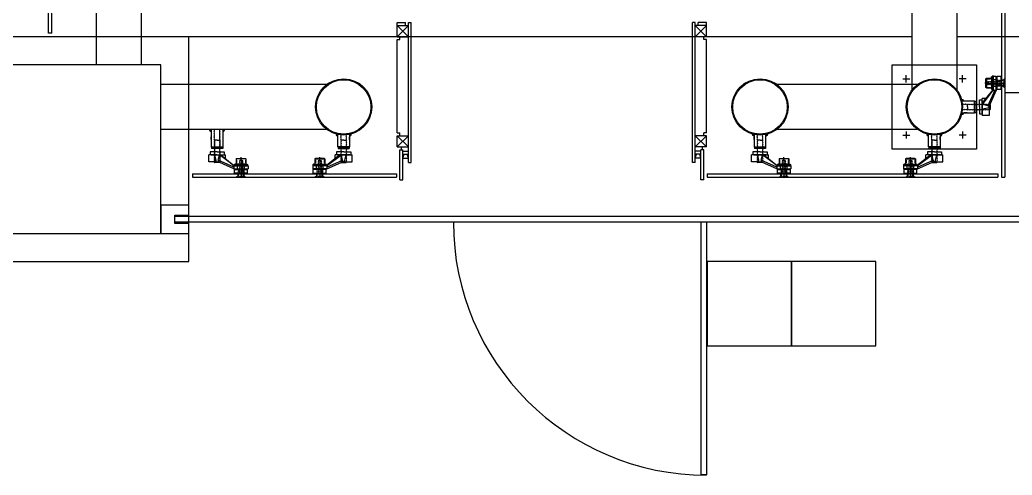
# Model space of a CAD drawing. Header units: millimetres. Extents: x -7616 to 421613, y 91067 to 341353.
# Drawn here: x 307846 to 311373, y 212008 to 213628 of the extents above; entities that cross this region are included whole.
import ezdxf

# ---------------------------------------------------------------- set-up
doc = ezdxf.new("R2010")
doc.units = ezdxf.units.MM
doc.header["$LTSCALE"] = 500
doc.header["$MEASUREMENT"] = 0
doc.linetypes.add('CENTER1', pattern=[8, 6, -1, 0, -1])
doc.linetypes.add('DASH_2', pattern=[34, 30, -1.5, 1, -1.5])
doc.layers.add('e-plan', color=9, linetype='CONTINUOUS')

# ---------------------------------------------------------------- blocks, each defined once
blk = doc.blocks.new('1F 기둥 140514')
at = {"layer": 'e-plan', "ltscale": 0.5}
blk.add_lwpolyline([(361684.2, 82800), (362384.2, 82800), (362384.2, 83400), (361684.2, 83400)], close=True, dxfattribs=at)
blk = doc.blocks.new('A$C7F1D75F0')
at = {"layer": 'e-plan'}
for p, q in [((0, 1150), (898.9, 1150)), ((0, 1150), (0, 1130)), ((0, 1130), (898.9, 1130)), ((898.9, 1150), (898.9, 1130))]:
    blk.add_line(p, q, dxfattribs=at)
blk.add_arc((0, 1150), 900, 270.0001, 0, dxfattribs=at)
blk = doc.blocks.new('A$C7D8044CD')
at = {"layer": 'e-plan'}
blk.add_lwpolyline([(0, 300), (300, 300), (300, 0), (0, 0)], close=True, dxfattribs=at)
blk = doc.blocks.new('HYUN-1')
at = {"layer": 'e-plan', "linetype": 'Continuous'}
for p, q in [((68.2, 153), (101.8, 153)), ((74.3, 147.8), (69, 153)), ((74.3, 147.8), (74.3, 141)), ((76.3, 147.8), (76.3, 141)), ((80.3, 150), (81.7, 150)), ((88.3, 150), (89.7, 150)), ((93.8, 147.8), (93.8, 141)), ((95.8, 147.8), (101, 153)), ((95.8, 147.8), (95.8, 141)), ((60, 117.3), (3.9, 92.5)), ((61, 111.9), (8.3, 73)), ((60, 122.8), (9, 100.3)), ((13.3, 73), (61, 111.8)), ((60, 123), (76, 123)), ((60, 113), (60, 123)), ((60, 113), (110, 113)), ((61, 113), (61, 108)), ((61, 108), (109, 108)), ((63.5, 139), (62, 139)), ((62, 139), (62, 126)), ((62, 126), (93.8, 126)), ((63, 108), (63, 106)), ((63.5, 139), (63.5, 141)), ((75, 139), (63.5, 139)), ((67.5, 88), (67.5, 106)), ((79.2, 139), (75.3, 139)), ((76.3, 123), (80.2, 123)), ((90.5, 139), (79.5, 139)), ((80.5, 123), (93.8, 123)), ((94.8, 139), (90.8, 139)), ((93.8, 126), (108, 126)), ((94, 123), (110, 123)), ((108, 139), (95, 139)), ((102.5, 88), (102.5, 106)), ((106.5, 139), (106.5, 141)), ((107, 108), (107, 106)), ((108, 139), (108, 126)), ((109, 113), (109, 108)), ((110, 113), (110, 123)), ((-3.9, 98), (-30, 98)), ((-30, 98), (-30, 73)), ((0, 73), (-30, 73)), ((-21.5, 73), (0, 73)), ((-21.5, 73), (0, 73)), ((-8.8, 100.2), (-3.9, 98)), ((8.7, 100.7), (-8.7, 100.7)), ((-3.9, 92.5), (-8.2, 73)), ((-3.9, 98), (3.9, 98)), ((-3.9, 98), (-3.9, 92.5)), ((0, 73), (30, 73)), ((21.5, 73), (0, 73)), ((0, 73), (21.5, 73)), ((8.8, 100.2), (3.9, 98)), ((3.9, 92.5), (3.9, 98)), ((3.9, 92.5), (8.3, 73)), ((30, 86.6), (30, 73)), ((67.5, 88), (69.5, 86)), ((69.5, 92), (69.5, 102)), ((69.5, 86), (100.5, 86)), ((100.5, 92), (100.5, 102)), ((100.5, 86), (102.5, 88)), ((-10.3, 63), (-25, 63)), ((-20, 45.9), (-21, 44.9)), ((-21, 0), (-21, 44.9)), ((-21, 44.9), (21, 44.9)), ((-20, 45.9), (-20, 50.9)), ((-10.2, 50.9), (-20, 50.9)), ((20, 45.9), (-20, 45.9)), ((0, 63), (-10, 63)), ((9.9, 50.9), (-9.9, 50.9)), ((0, 63), (10, 63)), ((20, 50.9), (10.2, 50.9)), ((10.3, 63), (25, 63)), ((20, 45.9), (20, 50.9)), ((21, 44.9), (20, 45.9)), ((21, 44.9), (21, 0)), ((-21, 18.9), (-21, 8.9)), ((21, 9.2), (21, 0))]:
    blk.add_line(p, q, dxfattribs=at)
at = {"layer": 'e-plan', "linetype": 'CENTER1'}
for p, q in [((71, 153), (76.3, 147.8)), ((80, 150.3), (80, 153)), ((81, 148), (81, 153)), ((82, 150.3), (82, 153)), ((85, 93), (85, 155.6)), ((88, 150.3), (88, 153)), ((89, 148), (89, 153)), ((90, 150.3), (90, 153)), ((99, 153), (93.8, 147.8)), ((62, 126), (65, 123)), ((64.9, 106), (63, 106)), ((102.5, 106), (64.9, 106)), ((74.5, 136.5), (76, 138)), ((76, 135), (74.5, 136.5)), ((74.5, 133.5), (76, 135)), ((76, 132), (74.5, 133.5)), ((74.5, 130.5), (76, 132)), ((76, 129), (74.5, 130.5)), ((74.5, 127.5), (76, 129)), ((76, 126), (74.5, 127.5)), ((74.5, 124.5), (76, 126)), ((76, 123), (74.5, 124.5)), ((74.8, 139.5), (76.3, 141)), ((76.3, 138), (74.8, 139.5)), ((76.3, 138), (74.8, 139.5)), ((74.8, 136.5), (76.3, 138)), ((74.8, 136.5), (76.3, 138)), ((76.3, 135), (74.8, 136.5)), ((76.3, 135), (74.8, 136.5)), ((74.8, 133.5), (76.3, 135)), ((74.8, 133.5), (76.3, 135)), ((76.3, 132), (74.8, 133.5)), ((76.3, 132), (74.8, 133.5)), ((74.8, 130.5), (76.3, 132)), ((74.8, 130.5), (76.3, 132)), ((76.3, 129), (74.8, 130.5)), ((76.3, 129), (74.8, 130.5)), ((74.8, 127.5), (76.3, 129)), ((74.8, 127.5), (76.3, 129)), ((76.3, 126), (74.8, 127.5)), ((76.3, 126), (74.8, 127.5)), ((74.8, 124.5), (76.3, 126)), ((74.8, 124.5), (76.3, 126)), ((76.3, 123), (74.8, 124.5)), ((76.3, 123), (74.8, 124.5)), ((76, 138), (75, 139)), ((78.7, 136.5), (80.2, 138)), ((80.2, 135), (78.7, 136.5)), ((78.7, 133.5), (80.2, 135)), ((80.2, 132), (78.7, 133.5)), ((78.7, 130.5), (80.2, 132)), ((80.2, 129), (78.7, 130.5)), ((78.7, 127.5), (80.2, 129)), ((80.2, 126), (78.7, 127.5)), ((78.7, 124.5), (80.2, 126)), ((80.2, 123), (78.7, 124.5)), ((79, 136.5), (80.5, 138)), ((79, 136.5), (80.5, 138)), ((79, 136.5), (80.5, 138)), ((80.5, 135), (79, 136.5)), ((80.5, 135), (79, 136.5)), ((80.5, 135), (79, 136.5)), ((79, 133.5), (80.5, 135)), ((79, 133.5), (80.5, 135)), ((79, 133.5), (80.5, 135)), ((80.5, 132), (79, 133.5)), ((80.5, 132), (79, 133.5)), ((80.5, 132), (79, 133.5)), ((79, 130.5), (80.5, 132)), ((79, 130.5), (80.5, 132)), ((79, 130.5), (80.5, 132)), ((80.5, 129), (79, 130.5)), ((80.5, 129), (79, 130.5)), ((80.5, 129), (79, 130.5)), ((79, 127.5), (80.5, 129)), ((79, 127.5), (80.5, 129)), ((79, 127.5), (80.5, 129)), ((80.5, 126), (79, 127.5)), ((80.5, 126), (79, 127.5)), ((80.5, 126), (79, 127.5)), ((79, 124.5), (80.5, 126)), ((79, 124.5), (80.5, 126)), ((79, 124.5), (80.5, 126)), ((80.5, 123), (79, 124.5)), ((80.5, 123), (79, 124.5)), ((80.5, 123), (79, 124.5)), ((79, 121.5), (80.5, 123)), ((80.5, 120), (79, 121.5)), ((79, 118.5), (80.5, 120)), ((80.5, 117), (79, 118.5)), ((79, 115.5), (80.5, 117)), ((80.5, 114), (79, 115.5)), ((79, 112.5), (80.5, 114)), ((80.5, 111), (79, 112.5)), ((79, 109.5), (80.5, 111)), ((80.5, 108), (79, 109.5)), ((79, 106.5), (80.5, 108)), ((80.5, 105), (79, 106.5)), ((80.2, 138), (79.2, 139)), ((80.5, 138), (79.5, 139)), ((80.5, 138), (79.5, 139)), ((80.5, 138), (79.5, 139)), ((89.5, 138), (90.5, 139)), ((89.5, 138), (90.5, 139)), ((91, 136.5), (89.5, 138)), ((91, 136.5), (89.5, 138)), ((89.5, 135), (91, 136.5)), ((89.5, 135), (91, 136.5)), ((91, 133.5), (89.5, 135)), ((91, 133.5), (89.5, 135)), ((89.5, 132), (91, 133.5)), ((89.5, 132), (91, 133.5)), ((91, 130.5), (89.5, 132)), ((91, 130.5), (89.5, 132)), ((89.5, 129), (91, 130.5)), ((89.5, 129), (91, 130.5)), ((91, 127.5), (89.5, 129)), ((91, 127.5), (89.5, 129)), ((89.5, 126), (91, 127.5)), ((89.5, 126), (91, 127.5)), ((91, 124.5), (89.5, 126)), ((91, 124.5), (89.5, 126)), ((89.5, 123), (91, 124.5)), ((89.5, 123), (91, 124.5)), ((91, 121.5), (89.5, 123)), ((89.5, 120), (91, 121.5)), ((91, 118.5), (89.5, 120)), ((89.5, 117), (91, 118.5)), ((91, 115.5), (89.5, 117)), ((89.5, 114), (91, 115.5)), ((91, 112.5), (89.5, 114)), ((89.5, 111), (91, 112.5)), ((91, 109.5), (89.5, 111)), ((89.5, 108), (91, 109.5)), ((91, 106.5), (89.5, 108)), ((89.5, 105), (91, 106.5)), ((89.8, 138), (90.8, 139)), ((91.3, 136.5), (89.8, 138)), ((89.8, 135), (91.3, 136.5)), ((91.3, 133.5), (89.8, 135)), ((89.8, 132), (91.3, 133.5)), ((91.3, 130.5), (89.8, 132)), ((89.8, 129), (91.3, 130.5)), ((91.3, 127.5), (89.8, 129)), ((89.8, 126), (91.3, 127.5)), ((91.3, 124.5), (89.8, 126)), ((89.8, 123), (91.3, 124.5)), ((95.3, 139.5), (93.8, 141)), ((93.8, 138), (95.3, 139.5)), ((95.3, 136.5), (93.8, 138)), ((93.8, 135), (95.3, 136.5)), ((95.3, 133.5), (93.8, 135)), ((93.8, 132), (95.3, 133.5)), ((95.3, 130.5), (93.8, 132)), ((93.8, 129), (95.3, 130.5)), ((95.3, 127.5), (93.8, 129)), ((93.8, 126), (95.3, 127.5)), ((95.3, 124.5), (93.8, 126)), ((93.8, 123), (95.3, 124.5)), ((94, 138), (95, 139)), ((95.5, 136.5), (94, 138)), ((94, 135), (95.5, 136.5)), ((95.5, 133.5), (94, 135)), ((94, 132), (95.5, 133.5)), ((95.5, 130.5), (94, 132)), ((94, 129), (95.5, 130.5)), ((95.5, 127.5), (94, 129)), ((94, 126), (95.5, 127.5)), ((95.5, 124.5), (94, 126)), ((94, 123), (95.5, 124.5)), ((102.5, 106), (107, 106)), ((108, 126), (105, 123)), ((-10.3, 99), (-9, 100.3)), ((-8.8, 97.5), (-10.3, 99)), ((-10.3, 96), (-8.8, 97.5)), ((-8.8, 94.5), (-10.3, 96)), ((-10.3, 93), (-8.8, 94.5)), ((-8.8, 91.5), (-10.3, 93)), ((-10.3, 90), (-8.8, 91.5)), ((-8.8, 88.5), (-10.3, 90)), ((-10.3, 87), (-8.8, 88.5)), ((-8.8, 85.5), (-10.3, 87)), ((-10.3, 84), (-8.8, 85.5)), ((-8.8, 82.5), (-10.3, 84)), ((-10.3, 81), (-8.8, 82.5)), ((-8.8, 79.5), (-10.3, 81)), ((-10.3, 78), (-8.8, 79.5)), ((-8.8, 76.5), (-10.3, 78)), ((-10.3, 75), (-8.8, 76.5)), ((-8.8, 73.5), (-10.3, 75)), ((-10.3, 72), (-8.8, 73.5)), ((-8.8, 70.5), (-10.3, 72)), ((-10, 99), (-8.5, 100.5)), ((-10, 99), (-8.5, 100.5)), ((-8.5, 97.5), (-10, 99)), ((-8.5, 97.5), (-10, 99)), ((-10, 96), (-8.5, 97.5)), ((-10, 96), (-8.5, 97.5)), ((-8.5, 94.5), (-10, 96)), ((-8.5, 94.5), (-10, 96)), ((-10, 93), (-8.5, 94.5)), ((-10, 93), (-8.5, 94.5)), ((-8.5, 91.5), (-10, 93)), ((-8.5, 91.5), (-10, 93)), ((-10, 90), (-8.5, 91.5)), ((-10, 90), (-8.5, 91.5)), ((-8.5, 88.5), (-10, 90)), ((-8.5, 88.5), (-10, 90)), ((-10, 87), (-8.5, 88.5)), ((-8.5, 85.5), (-10, 87)), ((-10, 84), (-8.5, 85.5)), ((-8.5, 82.5), (-10, 84)), ((-10, 81), (-8.5, 82.5)), ((-8.5, 79.5), (-10, 81)), ((-10, 78), (-8.5, 79.5)), ((-8.5, 76.5), (-10, 78)), ((-10, 75), (-8.5, 76.5)), ((-8.5, 73.5), (-10, 75)), ((-10, 72), (-8.5, 73.5)), ((-8.5, 70.5), (-10, 72)), ((-8.8, 76.5), (-9.8, 77.5)), ((-8.5, 100.5), (-8.7, 100.7)), ((-8.5, 100.5), (-8.7, 100.7)), ((8.5, 100.5), (8.7, 100.7)), ((8.5, 100.5), (8.7, 100.7)), ((10, 99), (8.5, 100.5)), ((10, 99), (8.5, 100.5)), ((8.5, 97.5), (10, 99)), ((8.5, 97.5), (10, 99)), ((10, 96), (8.5, 97.5)), ((10, 96), (8.5, 97.5)), ((8.5, 94.5), (10, 96)), ((8.5, 94.5), (10, 96)), ((10, 93), (8.5, 94.5)), ((10, 93), (8.5, 94.5)), ((8.5, 91.5), (10, 93)), ((8.5, 91.5), (10, 93)), ((10, 90), (8.5, 91.5)), ((10, 90), (8.5, 91.5)), ((8.5, 88.5), (10, 90)), ((8.5, 88.5), (10, 90)), ((10, 87), (8.5, 88.5)), ((8.5, 85.5), (10, 87)), ((10, 84), (8.5, 85.5)), ((8.5, 82.5), (10, 84)), ((10, 81), (8.5, 82.5)), ((8.5, 79.5), (10, 81)), ((10, 78), (8.5, 79.5)), ((8.5, 76.5), (10, 78)), ((10, 75), (8.5, 76.5)), ((8.5, 73.5), (10, 75)), ((10, 72), (8.5, 73.5)), ((8.5, 70.5), (10, 72)), ((8.8, 97.5), (10.3, 99)), ((10.3, 96), (8.8, 97.5)), ((8.8, 94.5), (10.3, 96)), ((10.3, 93), (8.8, 94.5)), ((8.8, 91.5), (10.3, 93)), ((10.3, 90), (8.8, 91.5)), ((8.8, 88.5), (10.3, 90)), ((10.3, 87), (8.8, 88.5)), ((8.8, 85.5), (10.3, 87)), ((10.3, 84), (8.8, 85.5)), ((8.8, 82.5), (10.3, 84)), ((10.3, 81), (8.8, 82.5)), ((8.8, 79.5), (10.3, 81)), ((10.3, 78), (8.8, 79.5)), ((8.8, 76.5), (10.3, 78)), ((8.8, 76.5), (9.8, 77.5)), ((10.3, 75), (8.8, 76.5)), ((8.8, 73.5), (10.3, 75)), ((10.3, 72), (8.8, 73.5)), ((8.8, 70.5), (10.3, 72)), ((10.3, 99), (9, 100.3)), ((67.5, 102), (69.5, 102)), ((67.5, 92), (69.5, 92)), ((102.5, 88), (67.5, 88)), ((79, 103.5), (80.5, 105)), ((80.5, 102), (79, 103.5)), ((79, 100.5), (80.5, 102)), ((80.5, 99), (79, 100.5)), ((79, 97.5), (80.5, 99)), ((80.5, 96), (79, 97.5)), ((79, 94.5), (80.5, 96)), ((80.5, 93), (79, 94.5)), ((89.5, 93), (80.5, 93)), ((85, 93), (85, 82)), ((91, 103.5), (89.5, 105)), ((89.5, 102), (91, 103.5)), ((91, 100.5), (89.5, 102)), ((89.5, 99), (91, 100.5)), ((91, 97.5), (89.5, 99)), ((89.5, 96), (91, 97.5)), ((91, 94.5), (89.5, 96)), ((89.5, 93), (91, 94.5)), ((102.5, 102), (100.5, 102)), ((102.5, 92), (100.5, 92)), ((-10.3, 69), (-8.8, 70.5)), ((-8.8, 67.5), (-10.3, 69)), ((-10.3, 66), (-8.8, 67.5)), ((-8.8, 64.5), (-10.3, 66)), ((-10.3, 63), (-8.8, 64.5)), ((-10.3, 48), (-8.8, 49.5)), ((-8.8, 46.5), (-10.3, 48)), ((-10.3, 45), (-8.8, 46.5)), ((-8.8, 43.5), (-10.3, 45)), ((-10.3, 42), (-8.8, 43.5)), ((-8.8, 40.5), (-10.3, 42)), ((-10.3, 39), (-8.8, 40.5)), ((-8.8, 37.5), (-10.3, 39)), ((-10.3, 36), (-8.8, 37.5)), ((-8.8, 34.5), (-10.3, 36)), ((-8.8, 49.5), (-10.2, 50.9)), ((-10, 69), (-8.5, 70.5)), ((-8.5, 67.5), (-10, 69)), ((-10, 66), (-8.5, 67.5)), ((-8.5, 64.5), (-10, 66)), ((-10, 63), (-8.5, 64.5)), ((-10, 63), (-8.5, 64.5)), ((-10, 63), (-8.5, 64.5)), ((-8.5, 61.5), (-10, 63)), ((-8.5, 61.5), (-10, 63)), ((-8.5, 61.5), (-10, 63)), ((-10, 60), (-8.5, 61.5)), ((-10, 60), (-8.5, 61.5)), ((-10, 60), (-8.5, 61.5)), ((-8.5, 58.5), (-10, 60)), ((-8.5, 58.5), (-10, 60)), ((-10, 57), (-8.5, 58.5)), ((-10, 57), (-8.5, 58.5)), ((-8.5, 55.5), (-10, 57)), ((-8.5, 55.5), (-10, 57)), ((-10, 54), (-8.5, 55.5)), ((-10, 54), (-8.5, 55.5)), ((-8.5, 52.5), (-10, 54)), ((-8.5, 52.5), (-10, 54)), ((-10, 51), (-8.5, 52.5)), ((-10, 51), (-8.5, 52.5)), ((-8.5, 49.5), (-10, 51)), ((-8.5, 49.5), (-10, 51)), ((-10, 48), (-8.5, 49.5)), ((-8.5, 46.5), (-10, 48)), ((-10, 45), (-8.5, 46.5)), ((-8.5, 43.5), (-10, 45)), ((-10, 42), (-8.5, 43.5)), ((-8.5, 40.5), (-10, 42)), ((-10, 39), (-8.5, 40.5)), ((-8.5, 37.5), (-10, 39)), ((-10, 36), (-8.5, 37.5)), ((-8.5, 34.5), (-10, 36)), ((-8.5, 64.5), (-9.5, 65.5)), ((-8.5, 64.5), (-9.5, 65.5)), ((10, 69), (8.5, 70.5)), ((8.5, 67.5), (10, 69)), ((10, 66), (8.5, 67.5)), ((8.5, 64.5), (10, 66)), ((8.5, 64.5), (9.5, 65.5)), ((8.5, 64.5), (9.5, 65.5)), ((8.5, 64.5), (9.5, 65.5)), ((8.5, 64.5), (9.5, 65.5)), ((10, 63), (8.5, 64.5)), ((10, 63), (8.5, 64.5)), ((10, 63), (8.5, 64.5)), ((10, 63), (8.5, 64.5)), ((10, 63), (8.5, 64.5)), ((10, 63), (8.5, 64.5)), ((10, 63), (8.5, 64.5)), ((10, 63), (8.5, 64.5)), ((10, 63), (8.5, 64.5)), ((8.5, 61.5), (10, 63)), ((8.5, 61.5), (10, 63)), ((8.5, 61.5), (10, 63)), ((8.5, 61.5), (10, 63)), ((8.5, 61.5), (10, 63)), ((8.5, 61.5), (10, 63)), ((10, 60), (8.5, 61.5)), ((10, 60), (8.5, 61.5)), ((10, 60), (8.5, 61.5)), ((10, 60), (8.5, 61.5)), ((10, 60), (8.5, 61.5)), ((10, 60), (8.5, 61.5)), ((8.5, 58.5), (10, 60)), ((8.5, 58.5), (10, 60)), ((8.5, 58.5), (10, 60)), ((8.5, 58.5), (10, 60)), ((10, 57), (8.5, 58.5)), ((10, 57), (8.5, 58.5)), ((10, 57), (8.5, 58.5)), ((10, 57), (8.5, 58.5)), ((8.5, 55.5), (10, 57)), ((8.5, 55.5), (10, 57)), ((8.5, 55.5), (10, 57)), ((8.5, 55.5), (10, 57)), ((10, 54), (8.5, 55.5)), ((10, 54), (8.5, 55.5)), ((10, 54), (8.5, 55.5)), ((10, 54), (8.5, 55.5)), ((8.5, 52.5), (10, 54)), ((8.5, 52.5), (10, 54)), ((8.5, 52.5), (10, 54)), ((8.5, 52.5), (10, 54)), ((10, 51), (8.5, 52.5)), ((10, 51), (8.5, 52.5)), ((10, 51), (8.5, 52.5)), ((10, 51), (8.5, 52.5)), ((8.5, 49.5), (10, 51)), ((8.5, 49.5), (10, 51)), ((8.5, 49.5), (10, 51)), ((8.5, 49.5), (10, 51)), ((10, 48), (8.5, 49.5)), ((10, 48), (8.5, 49.5)), ((8.5, 46.5), (10, 48)), ((8.5, 46.5), (10, 48)), ((10, 45), (8.5, 46.5)), ((10, 45), (8.5, 46.5)), ((8.5, 43.5), (10, 45)), ((8.5, 43.5), (10, 45)), ((10, 42), (8.5, 43.5)), ((10, 42), (8.5, 43.5)), ((8.5, 40.5), (10, 42)), ((8.5, 40.5), (10, 42)), ((10, 39), (8.5, 40.5)), ((10, 39), (8.5, 40.5)), ((8.5, 37.5), (10, 39)), ((8.5, 37.5), (10, 39)), ((10, 36), (8.5, 37.5)), ((10, 36), (8.5, 37.5)), ((8.5, 34.5), (10, 36)), ((8.5, 34.5), (10, 36)), ((10.3, 69), (8.8, 70.5)), ((8.8, 67.5), (10.3, 69)), ((10.3, 66), (8.8, 67.5)), ((8.8, 64.5), (10.3, 66)), ((10.3, 63), (8.8, 64.5)), ((10.3, 63), (8.8, 64.5)), ((10.3, 63), (8.8, 64.5)), ((8.8, 49.5), (10.2, 50.9)), ((10.3, 48), (8.8, 49.5)), ((8.8, 46.5), (10.3, 48)), ((10.3, 45), (8.8, 46.5)), ((8.8, 43.5), (10.3, 45)), ((10.3, 42), (8.8, 43.5)), ((8.8, 40.5), (10.3, 42)), ((10.3, 39), (8.8, 40.5)), ((8.8, 37.5), (10.3, 39)), ((10.3, 36), (8.8, 37.5)), ((8.8, 34.5), (10.3, 36)), ((-10.3, 33), (-8.8, 34.5)), ((-8.8, 31.5), (-10.3, 33)), ((-10.3, 30), (-8.8, 31.5)), ((-8.8, 28.5), (-10.3, 30)), ((-10.3, 27), (-8.8, 28.5)), ((-8.8, 25.5), (-10.3, 27)), ((-10.3, 24), (-8.8, 25.5)), ((-8.8, 22.5), (-10.3, 24)), ((-10.3, 21), (-8.8, 22.5)), ((-10.3, 21), (-8.8, 19.5)), ((-8.8, 19.5), (-10.3, 18)), ((-10.3, 18), (-8.8, 16.5)), ((-8.8, 16.5), (-10.3, 15)), ((-10.3, 15), (-8.8, 13.5)), ((-8.8, 13.5), (-10.3, 12)), ((-10.3, 12), (-8.8, 10.5)), ((-8.8, 10.5), (-10.3, 9)), ((-10.3, 9), (-8.8, 7.5)), ((-8.8, 7.5), (-10.3, 6)), ((-10.3, 6), (-8.8, 4.5)), ((-8.8, 4.5), (-10.3, 3)), ((-10.3, 3), (-8.8, 1.5)), ((-8.8, 1.5), (-10.3, 0)), ((-10, 33), (-8.5, 34.5)), ((-8.5, 31.5), (-10, 33)), ((-10, 30), (-8.5, 31.5)), ((-8.5, 28.5), (-10, 30)), ((-10, 27), (-8.5, 28.5)), ((-8.5, 25.5), (-10, 27)), ((-10, 24), (-8.5, 25.5)), ((-8.5, 22.5), (-10, 24)), ((-10, 21), (-8.5, 22.5)), ((0, 21), (-10, 21)), ((0, 21), (10, 21)), ((10, 33), (8.5, 34.5)), ((10, 33), (8.5, 34.5)), ((8.5, 31.5), (10, 33)), ((8.5, 31.5), (10, 33)), ((10, 30), (8.5, 31.5)), ((10, 30), (8.5, 31.5)), ((8.5, 28.5), (10, 30)), ((8.5, 28.5), (10, 30)), ((10, 27), (8.5, 28.5)), ((10, 27), (8.5, 28.5)), ((8.5, 25.5), (10, 27)), ((8.5, 25.5), (10, 27)), ((10, 24), (8.5, 25.5)), ((10, 24), (8.5, 25.5)), ((8.5, 22.5), (10, 24)), ((8.5, 22.5), (10, 24)), ((10, 21), (8.5, 22.5)), ((10, 21), (8.5, 22.5)), ((10.3, 33), (8.8, 34.5)), ((8.8, 31.5), (10.3, 33)), ((10.3, 30), (8.8, 31.5)), ((8.8, 28.5), (10.3, 30)), ((10.3, 27), (8.8, 28.5)), ((8.8, 25.5), (10.3, 27)), ((10.3, 24), (8.8, 25.5)), ((8.8, 22.5), (10.3, 24)), ((10.3, 21), (8.8, 22.5)), ((10.3, 21), (8.8, 19.5)), ((8.8, 19.5), (10.3, 18)), ((10.3, 18), (8.8, 16.5)), ((8.8, 16.5), (10.3, 15)), ((10.3, 15), (8.8, 13.5)), ((8.8, 13.5), (10.3, 12)), ((10.3, 12), (8.8, 10.5)), ((8.8, 10.5), (10.3, 9)), ((10.3, 9), (8.8, 7.5)), ((8.8, 7.5), (10.3, 6)), ((10.3, 6), (8.8, 4.5)), ((8.8, 4.5), (10.3, 3)), ((10.3, 3), (8.8, 1.5)), ((8.8, 1.5), (10.3, 0))]:
    blk.add_line(p, q, dxfattribs=at)
at = {"layer": 'e-plan', "linetype": 'DASH_2'}
for p, q in [((73, 123), (73, 106)), ((97, 123), (97, 106)), ((-25, 63), (-25, 73)), ((25, 63), (25, 73))]:
    blk.add_line(p, q, dxfattribs=at)
at = {"layer": 'e-plan'}
blk.add_line((21, 0), (-21, 0), dxfattribs=at)
at = {"layer": 'e-plan', "linetype": 'CENTER1'}
for centre, start, end in [((80.3, 150.3), 180, 270), ((81.7, 150.3), 270, 0), ((88.3, 150.3), 180, 270), ((89.7, 150.3), 270, 0)]:
    blk.add_arc(centre, 0.3, start, end, dxfattribs=at)
at = {"layer": 'e-plan', "linetype": 'Continuous'}
for centre, radius, start, end in [((-21, 0.6), 6.11, 89.8114, 186.0131), ((-21, 0.6), 5.11, 89.8114, 187.1953), ((-21, 0.6), 4.11, 89.8114, 188.9587), ((-21, 0.6), 3.11, 89.8114, 191.8754), ((21, 0.6), 6.11, 353.9869, 90.1886), ((21, 0.6), 5.11, 352.8047, 90.1886), ((21, 0.6), 4.11, 351.0413, 90.1886), ((21, 0.6), 3.11, 348.1246, 90.1886)]:
    blk.add_arc(centre, radius, start, end, dxfattribs=at)

msp = doc.modelspace()

# ---------------------------------------------------------------- linework, layer by layer
at = {"layer": 'e-plan'}
for p, q in [((308116.9, 215648.2), (308116.9, 213468.2)), ((308276.9, 215648.2), (308276.9, 213468.2)), ((311016.9, 215648.2), (311016.9, 213378.2)), ((311176.9, 215648.2), (311176.9, 213378.2)), ((307946.9, 213580.2), (307946.9, 214507.2)), ((307958.9, 213580.2), (307958.9, 214507.2)), ((311334.9, 214507.2), (311334.9, 213068.2)), ((311346.9, 214507.2), (311346.9, 213068.2)), ((309186.9, 213568.2), (309186.9, 213618.2)), ((309186.9, 213568.2), (309226.9, 213608.2)), ((309186.9, 213608.2), (309226.9, 213568.2)), ((309216.9, 213608.2), (309216.9, 213618.2)), ((309226.9, 213120.8), (309226.9, 213618.2)), ((309236.9, 213120.8), (309236.9, 213608.2)), ((310236.9, 213120.8), (310236.9, 213608.2)), ((310246.9, 213120.8), (310246.9, 213618.2)), ((310286.9, 213568.2), (310246.9, 213608.2)), ((310286.9, 213608.2), (310246.9, 213568.2)), ((310256.9, 213608.2), (310256.9, 213618.2)), ((310286.9, 213568.2), (310286.9, 213618.2)), ((307958.9, 213580.2), (307946.9, 213580.2)), ((311016.9, 213568.2), (308446.9, 213568.2)), ((309196.9, 213558.2), (309196.9, 213568.2)), ((310276.9, 213558.2), (310276.9, 213568.2)), ((315546.9, 213568.2), (311176.9, 213568.2)), ((309186.9, 213225.8), (309186.9, 213558.2)), ((310286.9, 213225.8), (310286.9, 213558.2)), ((310996.9, 213405.7), (310996.9, 213430.7)), ((311196.9, 213405.7), (311196.9, 213430.7)), ((308936.9, 213398.2), (308346.9, 213398.2)), ((311036.9, 213398.2), (310536.9, 213398.2)), ((310984.4, 213418.2), (311009.4, 213418.2)), ((311209.4, 213418.2), (311184.4, 213418.2)), ((315546.9, 213368.2), (311346.9, 213368.2)), ((308936.9, 213238.2), (308346.9, 213238.2)), ((308567.9, 213238.2), (308525.9, 213238.2)), ((309186.9, 213225.8), (309196.9, 213225.8)), ((309186.9, 213215.8), (309226.9, 213215.8)), ((309186.9, 213215.8), (309226.9, 213175.8)), ((309186.9, 213175.8), (309226.9, 213215.8)), ((309186.9, 213175.8), (309186.9, 213215.8)), ((309196.9, 213215.8), (309196.9, 213225.8)), ((310286.9, 213215.8), (310246.9, 213215.8)), ((310286.9, 213215.8), (310246.9, 213175.8)), ((310286.9, 213175.8), (310246.9, 213215.8)), ((310276.9, 213215.8), (310276.9, 213225.8)), ((310286.9, 213225.8), (310276.9, 213225.8)), ((310286.9, 213175.8), (310286.9, 213215.8)), ((311036.9, 213238.2), (310536.9, 213238.2)), ((310984.4, 213218.2), (311009.4, 213218.2)), ((310996.9, 213230.7), (310996.9, 213205.7)), ((311209.4, 213218.2), (311184.4, 213218.2)), ((311196.9, 213230.7), (311196.9, 213205.7)), ((309186.9, 213175.8), (309226.9, 213175.8)), ((309201.9, 213165.8), (309201.9, 213175.8)), ((310286.9, 213175.8), (310246.9, 213175.8)), ((310271.9, 213165.8), (310271.9, 213175.8)), ((309196.9, 213165.8), (309206.9, 213165.8)), ((309196.9, 213059.2), (309196.9, 213165.8)), ((309206.9, 213120.8), (309206.9, 213165.8)), ((309206.9, 213059.2), (309206.9, 213165.8)), ((309206.9, 213160.8), (309226.9, 213160.8)), ((309206.9, 213135.8), (309211.3, 213150.8)), ((309206.9, 213150.8), (309226.9, 213150.8)), ((309226.9, 213135.8), (309222.5, 213150.8)), ((310266.9, 213160.8), (310246.9, 213160.8)), ((310246.9, 213135.8), (310251.3, 213150.8)), ((310266.9, 213150.8), (310246.9, 213150.8)), ((310266.9, 213135.8), (310262.5, 213150.8)), ((310266.9, 213120.8), (310266.9, 213165.8)), ((310276.9, 213165.8), (310266.9, 213165.8)), ((310266.9, 213059.2), (310266.9, 213165.8)), ((310276.9, 213059.2), (310276.9, 213165.8)), ((309206.9, 213135.8), (309226.9, 213135.8)), ((309226.9, 213120.8), (309236.9, 213120.8)), ((310246.9, 213120.8), (310236.9, 213120.8)), ((310266.9, 213135.8), (310246.9, 213135.8)), ((308458.9, 213080.2), (309184.9, 213080.2)), ((308458.9, 213080.2), (308458.9, 213068.2)), ((308458.9, 213068.2), (309184.9, 213068.2)), ((309184.9, 213080.2), (309184.9, 213068.2)), ((310288.9, 213080.2), (311322.9, 213080.2)), ((310288.9, 213080.2), (310288.9, 213068.2)), ((310288.9, 213068.2), (311322.9, 213068.2)), ((311322.9, 213080.2), (311322.9, 213068.2)), ((311334.9, 213068.2), (311346.9, 213068.2)), ((309196.9, 213059.2), (309206.9, 213059.2)), ((310276.9, 213059.2), (310266.9, 213059.2)), ((315596.9, 212928.2), (308396.9, 212928.2)), ((315596.9, 212908.2), (308396.9, 212908.2))]:
    msp.add_line(p, q, dxfattribs=at)
at = {"layer": 'e-plan', "linetype": 'Continuous'}
for p, q in [((309186.9, 213608.2), (309186.9, 213618.2)), ((309186.9, 213618.2), (309216.9, 213618.2)), ((309186.9, 213608.2), (309226.9, 213608.2)), ((309226.9, 213618.2), (309236.9, 213618.2)), ((309236.9, 213608.2), (309236.9, 213618.2)), ((310246.9, 213618.2), (310236.9, 213618.2)), ((310236.9, 213608.2), (310236.9, 213618.2)), ((310286.9, 213608.2), (310246.9, 213608.2)), ((310286.9, 213618.2), (310256.9, 213618.2)), ((310286.9, 213608.2), (310286.9, 213618.2)), ((309186.9, 213568.2), (309226.9, 213568.2)), ((310286.9, 213568.2), (310246.9, 213568.2)), ((309186.9, 213558.2), (309196.9, 213558.2)), ((310286.9, 213558.2), (310276.9, 213558.2)), ((308525.9, 213238.2), (308525.9, 213176.3)), ((308525.9, 213202.3), (308525.9, 213212.2)), ((308567.9, 213176.3), (308567.9, 213238.2)), ((308526.9, 213175.3), (308525.9, 213176.3)), ((308525.9, 213176.3), (308567.9, 213176.3)), ((308526.9, 213175.3), (308526.9, 213170.3)), ((308566.9, 213175.3), (308526.9, 213175.3)), ((308567.9, 213176.3), (308566.9, 213175.3)), ((308566.9, 213175.3), (308566.9, 213170.3)), ((308546.9, 213148.2), (308516.9, 213148.2)), ((308516.9, 213123.2), (308516.9, 213148.2)), ((308536.6, 213158.2), (308521.9, 213158.2)), ((308525.4, 213148.2), (308546.9, 213148.2)), ((308536.8, 213170.3), (308526.9, 213170.3)), ((308546.9, 213158.2), (308536.9, 213158.2)), ((308556.8, 213170.3), (308537, 213170.3)), ((308543, 213128.6), (308538.7, 213148.2)), ((308546.9, 213158.2), (308556.9, 213158.2)), ((308546.9, 213148.2), (308576.9, 213148.2)), ((308546.9, 213148.2), (308568.4, 213148.2)), ((308550.9, 213128.6), (308555.2, 213148.2)), ((308607.9, 213109.2), (308555.2, 213148.2)), ((308566.9, 213170.3), (308557.1, 213170.3)), ((308557.2, 213158.2), (308571.9, 213158.2)), ((308560.2, 213148.2), (308607.9, 213109.3)), ((308576.9, 213134.6), (308576.9, 213148.2)), ((308543, 213123.2), (308516.9, 213123.2)), ((308538.1, 213121), (308543, 213123.2)), ((308555.6, 213120.5), (308538.2, 213120.5)), ((308543, 213123.2), (308543, 213128.6)), ((308543, 213123.2), (308550.9, 213123.2)), ((308606.9, 213103.9), (308550.9, 213128.6)), ((308550.9, 213128.6), (308550.9, 213123.2)), ((308555.8, 213121), (308550.9, 213123.2)), ((308606.9, 213098.4), (308556, 213120.9)), ((308606.9, 213108.2), (308656.9, 213108.2)), ((308606.9, 213108.2), (308606.9, 213098.2)), ((308607.9, 213108.2), (308607.9, 213113.2)), ((308607.9, 213113.2), (308655.9, 213113.2)), ((308609.9, 213113.2), (308609.9, 213115.2)), ((308614.4, 213133.2), (308616.4, 213135.2)), ((308614.4, 213133.2), (308614.4, 213115.2)), ((308616.4, 213135.2), (308647.4, 213135.2)), ((308616.4, 213129.2), (308616.4, 213119.2)), ((308647.4, 213135.2), (308649.4, 213133.2)), ((308647.4, 213129.2), (308647.4, 213119.2)), ((308649.4, 213133.2), (308649.4, 213115.2)), ((308653.9, 213113.2), (308653.9, 213115.2)), ((308655.9, 213108.2), (308655.9, 213113.2)), ((308656.9, 213108.2), (308656.9, 213098.2)), ((308606.9, 213098.2), (308622.9, 213098.2)), ((308608.9, 213095.2), (308640.7, 213095.2)), ((308608.9, 213082.2), (308608.9, 213095.2)), ((308610.4, 213082.2), (308608.9, 213082.2)), ((308610.4, 213082.2), (308610.4, 213080.2)), ((308621.9, 213082.2), (308610.4, 213082.2)), ((308615.1, 213068.2), (308648.8, 213068.2)), ((308621.2, 213073.4), (308615.9, 213068.2)), ((308621.2, 213073.4), (308621.2, 213080.2)), ((308626.1, 213082.2), (308622.2, 213082.2)), ((308623.2, 213098.2), (308627.1, 213098.2)), ((308623.2, 213073.4), (308623.2, 213080.2)), ((308637.4, 213082.2), (308626.4, 213082.2)), ((308627.2, 213071.2), (308628.6, 213071.2)), ((308627.4, 213098.2), (308640.7, 213098.2)), ((308635.2, 213071.2), (308636.6, 213071.2)), ((308641.7, 213082.2), (308637.7, 213082.2)), ((308640.7, 213095.2), (308654.9, 213095.2)), ((308640.7, 213073.4), (308640.7, 213080.2)), ((308641, 213098.2), (308656.9, 213098.2)), ((308654.9, 213082.2), (308642, 213082.2)), ((308642.7, 213073.4), (308642.7, 213080.2)), ((308642.7, 213073.4), (308647.9, 213068.2)), ((308653.4, 213082.2), (308653.4, 213080.2)), ((308654.9, 213082.2), (308654.9, 213095.2))]:
    msp.add_line(p, q, dxfattribs=at)
at = {"layer": 'e-plan', "linetype": 'CENTER1'}
for p, q in [((308536.6, 213236.2), (308538.1, 213237.7)), ((308538.1, 213234.7), (308536.6, 213236.2)), ((308536.6, 213233.2), (308538.1, 213234.7)), ((308538.1, 213231.7), (308536.6, 213233.2)), ((308536.6, 213230.2), (308538.1, 213231.7)), ((308538.1, 213228.7), (308536.6, 213230.2)), ((308536.6, 213227.2), (308538.1, 213228.7)), ((308538.1, 213225.7), (308536.6, 213227.2)), ((308536.6, 213224.2), (308538.1, 213225.7)), ((308538.1, 213222.7), (308536.6, 213224.2)), ((308536.6, 213221.2), (308538.1, 213222.7)), ((308538.1, 213219.7), (308536.6, 213221.2)), ((308536.6, 213218.2), (308538.1, 213219.7)), ((308538.1, 213216.7), (308536.6, 213218.2)), ((308536.6, 213215.2), (308538.1, 213216.7)), ((308538.1, 213213.7), (308536.6, 213215.2)), ((308536.6, 213212.2), (308538.1, 213213.7)), ((308538.1, 213210.7), (308536.6, 213212.2)), ((308536.6, 213209.2), (308538.1, 213210.7)), ((308538.1, 213207.7), (308536.6, 213209.2)), ((308538.1, 213237.7), (308537.6, 213238.2)), ((308555.7, 213237.7), (308556.2, 213238.2)), ((308557.2, 213236.2), (308555.7, 213237.7)), ((308555.7, 213234.7), (308557.2, 213236.2)), ((308557.2, 213233.2), (308555.7, 213234.7)), ((308555.7, 213231.7), (308557.2, 213233.2)), ((308557.2, 213230.2), (308555.7, 213231.7)), ((308555.7, 213228.7), (308557.2, 213230.2)), ((308557.2, 213227.2), (308555.7, 213228.7)), ((308555.7, 213225.7), (308557.2, 213227.2)), ((308557.2, 213224.2), (308555.7, 213225.7)), ((308555.7, 213222.7), (308557.2, 213224.2)), ((308557.2, 213221.2), (308555.7, 213222.7)), ((308555.7, 213219.7), (308557.2, 213221.2)), ((308557.2, 213218.2), (308555.7, 213219.7)), ((308555.7, 213216.7), (308557.2, 213218.2)), ((308557.2, 213215.2), (308555.7, 213216.7)), ((308555.7, 213213.7), (308557.2, 213215.2)), ((308557.2, 213212.2), (308555.7, 213213.7)), ((308555.7, 213210.7), (308557.2, 213212.2)), ((308557.2, 213209.2), (308555.7, 213210.7)), ((308555.7, 213207.7), (308557.2, 213209.2)), ((308536.6, 213206.2), (308538.1, 213207.7)), ((308538.1, 213204.7), (308536.6, 213206.2)), ((308536.6, 213203.2), (308538.1, 213204.7)), ((308538.1, 213201.7), (308536.6, 213203.2)), ((308536.6, 213200.2), (308538.1, 213201.7)), ((308536.6, 213200.2), (308538.1, 213198.7)), ((308538.1, 213198.7), (308536.6, 213197.2)), ((308536.6, 213197.2), (308538.1, 213195.7)), ((308538.1, 213195.7), (308536.6, 213194.2)), ((308536.6, 213194.2), (308538.1, 213192.7)), ((308538.1, 213192.7), (308536.6, 213191.2)), ((308536.6, 213191.2), (308538.1, 213189.7)), ((308538.1, 213189.7), (308536.6, 213188.2)), ((308536.6, 213188.2), (308538.1, 213186.7)), ((308538.1, 213186.7), (308536.6, 213185.2)), ((308536.6, 213185.2), (308538.1, 213183.7)), ((308538.1, 213183.7), (308536.6, 213182.2)), ((308536.6, 213182.2), (308538.1, 213180.7)), ((308538.1, 213180.7), (308536.6, 213179.2)), ((308536.6, 213179.2), (308538.1, 213177.7)), ((308538.1, 213177.7), (308536.6, 213176.2)), ((308536.6, 213176.2), (308538.1, 213174.7)), ((308538.1, 213174.7), (308536.6, 213173.2)), ((308536.6, 213173.2), (308538.1, 213171.7)), ((308536.9, 213200.2), (308538.4, 213198.7)), ((308546.9, 213200.2), (308536.9, 213200.2)), ((308538.4, 213198.7), (308536.9, 213197.2)), ((308536.9, 213197.2), (308538.4, 213195.7)), ((308538.4, 213195.7), (308536.9, 213194.2)), ((308536.9, 213194.2), (308538.4, 213192.7)), ((308538.4, 213192.7), (308536.9, 213191.2)), ((308536.9, 213191.2), (308538.4, 213189.7)), ((308538.4, 213189.7), (308536.9, 213188.2)), ((308536.9, 213188.2), (308538.4, 213186.7)), ((308538.4, 213186.7), (308536.9, 213185.2)), ((308536.9, 213185.2), (308538.4, 213183.7)), ((308538.4, 213183.7), (308536.9, 213182.2)), ((308536.9, 213182.2), (308538.4, 213180.7)), ((308538.4, 213180.7), (308536.9, 213179.2)), ((308536.9, 213179.2), (308538.4, 213177.7)), ((308538.4, 213177.7), (308536.9, 213176.2)), ((308536.9, 213176.2), (308538.4, 213174.7)), ((308538.4, 213174.7), (308536.9, 213173.2)), ((308536.9, 213173.2), (308538.4, 213171.7)), ((308546.9, 213200.2), (308556.9, 213200.2)), ((308556.9, 213200.2), (308555.4, 213198.7)), ((308555.4, 213198.7), (308556.9, 213197.2)), ((308556.9, 213197.2), (308555.4, 213195.7)), ((308555.4, 213195.7), (308556.9, 213194.2)), ((308556.9, 213194.2), (308555.4, 213192.7)), ((308555.4, 213192.7), (308556.9, 213191.2)), ((308556.9, 213191.2), (308555.4, 213189.7)), ((308555.4, 213189.7), (308556.9, 213188.2)), ((308556.9, 213188.2), (308555.4, 213186.7)), ((308555.4, 213186.7), (308556.9, 213185.2)), ((308556.9, 213185.2), (308555.4, 213183.7)), ((308555.4, 213183.7), (308556.9, 213182.2)), ((308556.9, 213182.2), (308555.4, 213180.7)), ((308555.4, 213180.7), (308556.9, 213179.2)), ((308556.9, 213179.2), (308555.4, 213177.7)), ((308555.4, 213177.7), (308556.9, 213176.2)), ((308556.9, 213176.2), (308555.4, 213174.7)), ((308555.4, 213174.7), (308556.9, 213173.2)), ((308556.9, 213173.2), (308555.4, 213171.7)), ((308557.2, 213206.2), (308555.7, 213207.7)), ((308555.7, 213204.7), (308557.2, 213206.2)), ((308557.2, 213203.2), (308555.7, 213204.7)), ((308555.7, 213201.7), (308557.2, 213203.2)), ((308557.2, 213200.2), (308555.7, 213201.7)), ((308557.2, 213200.2), (308555.7, 213198.7)), ((308555.7, 213198.7), (308557.2, 213197.2)), ((308557.2, 213197.2), (308555.7, 213195.7)), ((308555.7, 213195.7), (308557.2, 213194.2)), ((308557.2, 213194.2), (308555.7, 213192.7)), ((308555.7, 213192.7), (308557.2, 213191.2)), ((308557.2, 213191.2), (308555.7, 213189.7)), ((308555.7, 213189.7), (308557.2, 213188.2)), ((308557.2, 213188.2), (308555.7, 213186.7)), ((308555.7, 213186.7), (308557.2, 213185.2)), ((308557.2, 213185.2), (308555.7, 213183.7)), ((308555.7, 213183.7), (308557.2, 213182.2)), ((308557.2, 213182.2), (308555.7, 213180.7)), ((308555.7, 213180.7), (308557.2, 213179.2)), ((308557.2, 213179.2), (308555.7, 213177.7)), ((308555.7, 213177.7), (308557.2, 213176.2)), ((308557.2, 213176.2), (308555.7, 213174.7)), ((308555.7, 213174.7), (308557.2, 213173.2)), ((308557.2, 213173.2), (308555.7, 213171.7)), ((308536.6, 213158.2), (308538.1, 213156.7)), ((308538.1, 213156.7), (308536.6, 213155.2)), ((308536.6, 213155.2), (308538.1, 213153.7)), ((308538.1, 213153.7), (308536.6, 213152.2)), ((308536.6, 213152.2), (308538.1, 213150.7)), ((308538.1, 213150.7), (308536.6, 213149.2)), ((308536.6, 213149.2), (308538.1, 213147.7)), ((308538.1, 213147.7), (308536.6, 213146.2)), ((308536.6, 213146.2), (308538.1, 213144.7)), ((308538.1, 213144.7), (308536.6, 213143.2)), ((308536.6, 213143.2), (308538.1, 213141.7)), ((308538.1, 213141.7), (308536.6, 213140.2)), ((308536.6, 213140.2), (308538.1, 213138.7)), ((308538.1, 213138.7), (308536.6, 213137.2)), ((308538.1, 213171.7), (308536.8, 213170.3)), ((308538.4, 213171.7), (308536.9, 213170.2)), ((308536.9, 213170.2), (308538.4, 213168.7)), ((308538.4, 213168.7), (308536.9, 213167.2)), ((308536.9, 213167.2), (308538.4, 213165.7)), ((308538.4, 213165.7), (308536.9, 213164.2)), ((308536.9, 213164.2), (308538.4, 213162.7)), ((308538.4, 213162.7), (308536.9, 213161.2)), ((308536.9, 213161.2), (308538.4, 213159.7)), ((308538.4, 213159.7), (308536.9, 213158.2)), ((308536.9, 213158.2), (308538.4, 213156.7)), ((308538.4, 213156.7), (308536.9, 213155.2)), ((308536.9, 213155.2), (308538.4, 213153.7)), ((308538.4, 213153.7), (308536.9, 213152.2)), ((308536.9, 213152.2), (308538.4, 213150.7)), ((308538.4, 213150.7), (308536.9, 213149.2)), ((308536.9, 213149.2), (308538.4, 213147.7)), ((308538.4, 213147.7), (308536.9, 213146.2)), ((308536.9, 213146.2), (308538.4, 213144.7)), ((308538.4, 213144.7), (308536.9, 213143.2)), ((308536.9, 213143.2), (308538.4, 213141.7)), ((308538.4, 213141.7), (308536.9, 213140.2)), ((308536.9, 213140.2), (308538.4, 213138.7)), ((308538.4, 213138.7), (308536.9, 213137.2)), ((308538.1, 213144.7), (308537.1, 213143.7)), ((308538.4, 213156.7), (308537.4, 213155.7)), ((308555.4, 213171.7), (308556.9, 213170.2)), ((308556.9, 213170.2), (308555.4, 213168.7)), ((308555.4, 213168.7), (308556.9, 213167.2)), ((308556.9, 213167.2), (308555.4, 213165.7)), ((308555.4, 213165.7), (308556.9, 213164.2)), ((308556.9, 213164.2), (308555.4, 213162.7)), ((308555.4, 213162.7), (308556.9, 213161.2)), ((308556.9, 213161.2), (308555.4, 213159.7)), ((308555.4, 213159.7), (308556.9, 213158.2)), ((308556.9, 213158.2), (308555.4, 213156.7)), ((308555.4, 213156.7), (308556.9, 213155.2)), ((308555.4, 213156.7), (308556.4, 213155.7)), ((308556.9, 213155.2), (308555.4, 213153.7)), ((308555.4, 213153.7), (308556.9, 213152.2)), ((308556.9, 213152.2), (308555.4, 213150.7)), ((308555.4, 213150.7), (308556.9, 213149.2)), ((308556.9, 213149.2), (308555.4, 213147.7)), ((308555.4, 213147.7), (308556.9, 213146.2)), ((308556.9, 213146.2), (308555.4, 213144.7)), ((308555.4, 213144.7), (308556.9, 213143.2)), ((308556.9, 213143.2), (308555.4, 213141.7)), ((308555.4, 213141.7), (308556.9, 213140.2)), ((308556.9, 213140.2), (308555.4, 213138.7)), ((308555.4, 213138.7), (308556.9, 213137.2)), ((308555.7, 213171.7), (308557.1, 213170.3)), ((308557.2, 213158.2), (308555.7, 213156.7)), ((308555.7, 213156.7), (308557.2, 213155.2)), ((308557.2, 213155.2), (308555.7, 213153.7)), ((308555.7, 213153.7), (308557.2, 213152.2)), ((308557.2, 213152.2), (308555.7, 213150.7)), ((308555.7, 213150.7), (308557.2, 213149.2)), ((308557.2, 213149.2), (308555.7, 213147.7)), ((308555.7, 213147.7), (308557.2, 213146.2)), ((308557.2, 213146.2), (308555.7, 213144.7)), ((308555.7, 213144.7), (308557.2, 213143.2)), ((308555.7, 213144.7), (308556.7, 213143.7)), ((308557.2, 213143.2), (308555.7, 213141.7)), ((308555.7, 213141.7), (308557.2, 213140.2)), ((308557.2, 213140.2), (308555.7, 213138.7)), ((308555.7, 213138.7), (308557.2, 213137.2)), ((308631.9, 213128.2), (308631.9, 213139.2)), ((308536.6, 213137.2), (308538.1, 213135.7)), ((308538.1, 213135.7), (308536.6, 213134.2)), ((308536.6, 213134.2), (308538.1, 213132.7)), ((308538.1, 213132.7), (308536.6, 213131.2)), ((308536.6, 213131.2), (308538.1, 213129.7)), ((308538.1, 213129.7), (308536.6, 213128.2)), ((308536.6, 213128.2), (308538.1, 213126.7)), ((308538.1, 213126.7), (308536.6, 213125.2)), ((308536.6, 213125.2), (308538.1, 213123.7)), ((308538.1, 213123.7), (308536.6, 213122.2)), ((308536.6, 213122.2), (308537.9, 213120.9)), ((308536.9, 213137.2), (308538.4, 213135.7)), ((308538.4, 213135.7), (308536.9, 213134.2)), ((308536.9, 213134.2), (308538.4, 213132.7)), ((308538.4, 213132.7), (308536.9, 213131.2)), ((308536.9, 213131.2), (308538.4, 213129.7)), ((308538.4, 213129.7), (308536.9, 213128.2)), ((308536.9, 213128.2), (308538.4, 213126.7)), ((308538.4, 213126.7), (308536.9, 213125.2)), ((308536.9, 213125.2), (308538.4, 213123.7)), ((308538.4, 213123.7), (308536.9, 213122.2)), ((308536.9, 213122.2), (308538.4, 213120.7)), ((308538.4, 213120.7), (308538.2, 213120.5)), ((308556.9, 213137.2), (308555.4, 213135.7)), ((308555.4, 213135.7), (308556.9, 213134.2)), ((308556.9, 213134.2), (308555.4, 213132.7)), ((308555.4, 213132.7), (308556.9, 213131.2)), ((308556.9, 213131.2), (308555.4, 213129.7)), ((308555.4, 213129.7), (308556.9, 213128.2)), ((308556.9, 213128.2), (308555.4, 213126.7)), ((308555.4, 213126.7), (308556.9, 213125.2)), ((308556.9, 213125.2), (308555.4, 213123.7)), ((308555.4, 213123.7), (308556.9, 213122.2)), ((308556.9, 213122.2), (308555.4, 213120.7)), ((308555.4, 213120.7), (308555.6, 213120.5)), ((308557.2, 213137.2), (308555.7, 213135.7)), ((308555.7, 213135.7), (308557.2, 213134.2)), ((308557.2, 213134.2), (308555.7, 213132.7)), ((308555.7, 213132.7), (308557.2, 213131.2)), ((308557.2, 213131.2), (308555.7, 213129.7)), ((308555.7, 213129.7), (308557.2, 213128.2)), ((308557.2, 213128.2), (308555.7, 213126.7)), ((308555.7, 213126.7), (308557.2, 213125.2)), ((308557.2, 213125.2), (308555.7, 213123.7)), ((308555.7, 213123.7), (308557.2, 213122.2)), ((308557.2, 213122.2), (308556, 213120.9)), ((308611.8, 213115.2), (308609.9, 213115.2)), ((308649.4, 213115.2), (308611.8, 213115.2)), ((308649.4, 213133.2), (308614.4, 213133.2)), ((308614.4, 213129.2), (308616.4, 213129.2)), ((308614.4, 213119.2), (308616.4, 213119.2)), ((308627.4, 213128.2), (308625.9, 213126.7)), ((308625.9, 213126.7), (308627.4, 213125.2)), ((308627.4, 213125.2), (308625.9, 213123.7)), ((308625.9, 213123.7), (308627.4, 213122.2)), ((308627.4, 213122.2), (308625.9, 213120.7)), ((308625.9, 213120.7), (308627.4, 213119.2)), ((308627.4, 213119.2), (308625.9, 213117.7)), ((308625.9, 213117.7), (308627.4, 213116.2)), ((308627.4, 213116.2), (308625.9, 213114.7)), ((308625.9, 213114.7), (308627.4, 213113.2)), ((308627.4, 213113.2), (308625.9, 213111.7)), ((308625.9, 213111.7), (308627.4, 213110.2)), ((308627.4, 213110.2), (308625.9, 213108.7)), ((308625.9, 213108.7), (308627.4, 213107.2)), ((308627.4, 213107.2), (308625.9, 213105.7)), ((308625.9, 213105.7), (308627.4, 213104.2)), ((308627.4, 213104.2), (308625.9, 213102.7)), ((308625.9, 213102.7), (308627.4, 213101.2)), ((308636.4, 213128.2), (308627.4, 213128.2)), ((308631.9, 213128.2), (308631.9, 213065.6)), ((308636.4, 213128.2), (308637.9, 213126.7)), ((308637.9, 213126.7), (308636.4, 213125.2)), ((308636.4, 213125.2), (308637.9, 213123.7)), ((308637.9, 213123.7), (308636.4, 213122.2)), ((308636.4, 213122.2), (308637.9, 213120.7)), ((308637.9, 213120.7), (308636.4, 213119.2)), ((308636.4, 213119.2), (308637.9, 213117.7)), ((308637.9, 213117.7), (308636.4, 213116.2)), ((308636.4, 213116.2), (308637.9, 213114.7)), ((308637.9, 213114.7), (308636.4, 213113.2)), ((308636.4, 213113.2), (308637.9, 213111.7)), ((308637.9, 213111.7), (308636.4, 213110.2)), ((308636.4, 213110.2), (308637.9, 213108.7)), ((308637.9, 213108.7), (308636.4, 213107.2)), ((308636.4, 213107.2), (308637.9, 213105.7)), ((308637.9, 213105.7), (308636.4, 213104.2)), ((308636.4, 213104.2), (308637.9, 213102.7)), ((308637.9, 213102.7), (308636.4, 213101.2)), ((308649.4, 213129.2), (308647.4, 213129.2)), ((308649.4, 213119.2), (308647.4, 213119.2)), ((308649.4, 213115.2), (308653.9, 213115.2)), ((308608.9, 213095.2), (308611.9, 213098.2)), ((308617.9, 213068.2), (308623.2, 213073.4)), ((308622.9, 213098.2), (308621.4, 213096.7)), ((308621.4, 213096.7), (308622.9, 213095.2)), ((308622.9, 213095.2), (308621.4, 213093.7)), ((308621.4, 213093.7), (308622.9, 213092.2)), ((308622.9, 213092.2), (308621.4, 213090.7)), ((308621.4, 213090.7), (308622.9, 213089.2)), ((308622.9, 213089.2), (308621.4, 213087.7)), ((308621.4, 213087.7), (308622.9, 213086.2)), ((308622.9, 213086.2), (308621.4, 213084.7)), ((308621.4, 213084.7), (308622.9, 213083.2)), ((308623.2, 213098.2), (308621.7, 213096.7)), ((308621.7, 213096.7), (308623.2, 213095.2)), ((308623.2, 213095.2), (308621.7, 213093.7)), ((308621.7, 213093.7), (308623.2, 213092.2)), ((308623.2, 213092.2), (308621.7, 213090.7)), ((308621.7, 213090.7), (308623.2, 213089.2)), ((308623.2, 213089.2), (308621.7, 213087.7)), ((308621.7, 213087.7), (308623.2, 213086.2)), ((308623.2, 213086.2), (308621.7, 213084.7)), ((308621.7, 213084.7), (308623.2, 213083.2)), ((308623.2, 213083.2), (308621.7, 213081.7)), ((308621.7, 213081.7), (308623.2, 213080.2)), ((308622.9, 213083.2), (308621.9, 213082.2)), ((308627.1, 213098.2), (308625.6, 213096.7)), ((308625.6, 213096.7), (308627.1, 213095.2)), ((308627.1, 213095.2), (308625.6, 213093.7)), ((308625.6, 213093.7), (308627.1, 213092.2)), ((308627.1, 213092.2), (308625.6, 213090.7)), ((308625.6, 213090.7), (308627.1, 213089.2)), ((308627.1, 213089.2), (308625.6, 213087.7)), ((308625.6, 213087.7), (308627.1, 213086.2)), ((308627.1, 213086.2), (308625.6, 213084.7)), ((308625.6, 213084.7), (308627.1, 213083.2)), ((308627.4, 213101.2), (308625.9, 213099.7)), ((308625.9, 213099.7), (308627.4, 213098.2)), ((308627.4, 213098.2), (308625.9, 213096.7)), ((308625.9, 213096.7), (308627.4, 213095.2)), ((308627.4, 213095.2), (308625.9, 213093.7)), ((308625.9, 213093.7), (308627.4, 213092.2)), ((308627.4, 213092.2), (308625.9, 213090.7)), ((308625.9, 213090.7), (308627.4, 213089.2)), ((308627.4, 213089.2), (308625.9, 213087.7)), ((308625.9, 213087.7), (308627.4, 213086.2)), ((308627.4, 213086.2), (308625.9, 213084.7)), ((308625.9, 213084.7), (308627.4, 213083.2)), ((308627.1, 213083.2), (308626.1, 213082.2)), ((308627.4, 213083.2), (308626.4, 213082.2)), ((308626.9, 213070.9), (308626.9, 213068.2)), ((308627.9, 213073.2), (308627.9, 213068.2)), ((308628.9, 213070.9), (308628.9, 213068.2)), ((308634.9, 213070.9), (308634.9, 213068.2)), ((308635.9, 213073.2), (308635.9, 213068.2)), ((308636.4, 213101.2), (308637.9, 213099.7)), ((308637.9, 213099.7), (308636.4, 213098.2)), ((308636.4, 213098.2), (308637.9, 213096.7)), ((308637.9, 213096.7), (308636.4, 213095.2)), ((308636.4, 213095.2), (308637.9, 213093.7)), ((308637.9, 213093.7), (308636.4, 213092.2)), ((308636.4, 213092.2), (308637.9, 213090.7)), ((308637.9, 213090.7), (308636.4, 213089.2)), ((308636.4, 213089.2), (308637.9, 213087.7)), ((308637.9, 213087.7), (308636.4, 213086.2)), ((308636.4, 213086.2), (308637.9, 213084.7)), ((308637.9, 213084.7), (308636.4, 213083.2)), ((308636.4, 213083.2), (308637.4, 213082.2)), ((308636.7, 213098.2), (308638.2, 213096.7)), ((308638.2, 213096.7), (308636.7, 213095.2)), ((308636.7, 213095.2), (308638.2, 213093.7)), ((308638.2, 213093.7), (308636.7, 213092.2)), ((308636.7, 213092.2), (308638.2, 213090.7)), ((308638.2, 213090.7), (308636.7, 213089.2)), ((308636.7, 213089.2), (308638.2, 213087.7)), ((308638.2, 213087.7), (308636.7, 213086.2)), ((308636.7, 213086.2), (308638.2, 213084.7)), ((308638.2, 213084.7), (308636.7, 213083.2)), ((308636.7, 213083.2), (308637.7, 213082.2)), ((308636.9, 213070.9), (308636.9, 213068.2)), ((308640.7, 213098.2), (308642.2, 213096.7)), ((308642.2, 213096.7), (308640.7, 213095.2)), ((308640.7, 213095.2), (308642.2, 213093.7)), ((308642.2, 213093.7), (308640.7, 213092.2)), ((308640.7, 213092.2), (308642.2, 213090.7)), ((308642.2, 213090.7), (308640.7, 213089.2)), ((308640.7, 213089.2), (308642.2, 213087.7)), ((308642.2, 213087.7), (308640.7, 213086.2)), ((308640.7, 213086.2), (308642.2, 213084.7)), ((308642.2, 213084.7), (308640.7, 213083.2)), ((308640.7, 213083.2), (308642.2, 213081.7)), ((308642.2, 213081.7), (308640.7, 213080.2)), ((308645.9, 213068.2), (308640.7, 213073.4)), ((308641, 213098.2), (308642.5, 213096.7)), ((308642.5, 213096.7), (308641, 213095.2)), ((308641, 213095.2), (308642.5, 213093.7)), ((308642.5, 213093.7), (308641, 213092.2)), ((308641, 213092.2), (308642.5, 213090.7)), ((308642.5, 213090.7), (308641, 213089.2)), ((308641, 213089.2), (308642.5, 213087.7)), ((308642.5, 213087.7), (308641, 213086.2)), ((308641, 213086.2), (308642.5, 213084.7)), ((308642.5, 213084.7), (308641, 213083.2)), ((308641, 213083.2), (308642, 213082.2)), ((308654.9, 213095.2), (308651.9, 213098.2))]:
    msp.add_line(p, q, dxfattribs=at)
at = {"layer": 'e-plan', "linetype": 'DASH_2'}
for p, q in [((308521.9, 213158.2), (308521.9, 213148.2)), ((308571.9, 213158.2), (308571.9, 213148.2)), ((308619.9, 213098.2), (308619.9, 213115.2)), ((308643.9, 213098.2), (308643.9, 213115.2))]:
    msp.add_line(p, q, dxfattribs=at)
at = {"layer": 'e-plan'}
for points in [[(307446.9, 212768.2), (308446.9, 212768.2), (308446.9, 213568.2), (307446.9, 213568.2)], [(310946.9, 213468.2), (311246.9, 213468.2), (311246.9, 213168.2), (310946.9, 213168.2)], [(308346.9, 212868.2), (308446.9, 212868.2), (308446.9, 212903.2), (308396.9, 212903.2), (308396.9, 212933.2), (308446.9, 212933.2), (308446.9, 212968.2), (308346.9, 212968.2)]]:
    msp.add_lwpolyline(points, close=True, dxfattribs=at)
for centre, radius in [((308996.9, 213318.2), 100), ((308996.9, 213318.2), 97), ((310476.9, 213318.2), 100), ((310476.9, 213318.2), 97), ((311096.9, 213318.2), 100), ((311096.9, 213318.2), 97)]:
    msp.add_circle(centre, radius, dxfattribs=at)
at = {"layer": 'e-plan', "linetype": 'Continuous'}
for centre, radius, start, end in [((308525.9, 213237.5), 6.11, 173.9869, 270.1886), ((308525.9, 213237.5), 5.11, 172.8047, 270.1886), ((308525.9, 213237.5), 4.11, 171.0413, 270.1886), ((308525.9, 213237.5), 3.11, 168.1246, 270.1886), ((308567.9, 213237.5), 4.11, 269.8114, 8.9587), ((308567.9, 213237.5), 3.11, 269.8114, 11.8754), ((308567.9, 213237.5), 6.11, 269.8114, 6.0131), ((308567.9, 213237.5), 5.11, 269.8114, 7.1953)]:
    msp.add_arc(centre, radius, start, end, dxfattribs=at)
at = {"layer": 'e-plan', "linetype": 'CENTER1'}
for centre, start, end in [((308627.2, 213070.9), 90, 180), ((308628.6, 213070.9), 0, 90), ((308635.2, 213070.9), 90, 180), ((308636.6, 213070.9), 0, 90)]:
    msp.add_arc(centre, 0.3, start, end, dxfattribs=at)

# ---------------------------------------------------------------- block references
at = {"layer": 'e-plan'}
msp.add_blockref('1F 기둥 140514', (-54037.2, 130068.2), dxfattribs=at)
at = {"layer": 'e-plan', "xscale": -1}
for name, p, rotation in [('HYUN-1', (311193.9, 213318.2), 270), ('HYUN-1', (310476.9, 213221.2), 180), ('A$C7D8044CD', (310288.9, 212768.2), 180), ('A$C7D8044CD', (310588.9, 212768.2), 180)]:
    msp.add_blockref(name, p, dxfattribs=dict(at, rotation=rotation))
at = {"layer": 'e-plan'}
for name, p, rotation in [('HYUN-1', (308996.9, 213221.2), 180), ('HYUN-1', (311096.9, 213221.2), 180), ('A$C7F1D75F0', (309136.9, 212908.2), 269.9998753490477)]:
    msp.add_blockref(name, p, dxfattribs=dict(at, rotation=rotation))

doc.saveas('drawing.dxf')
